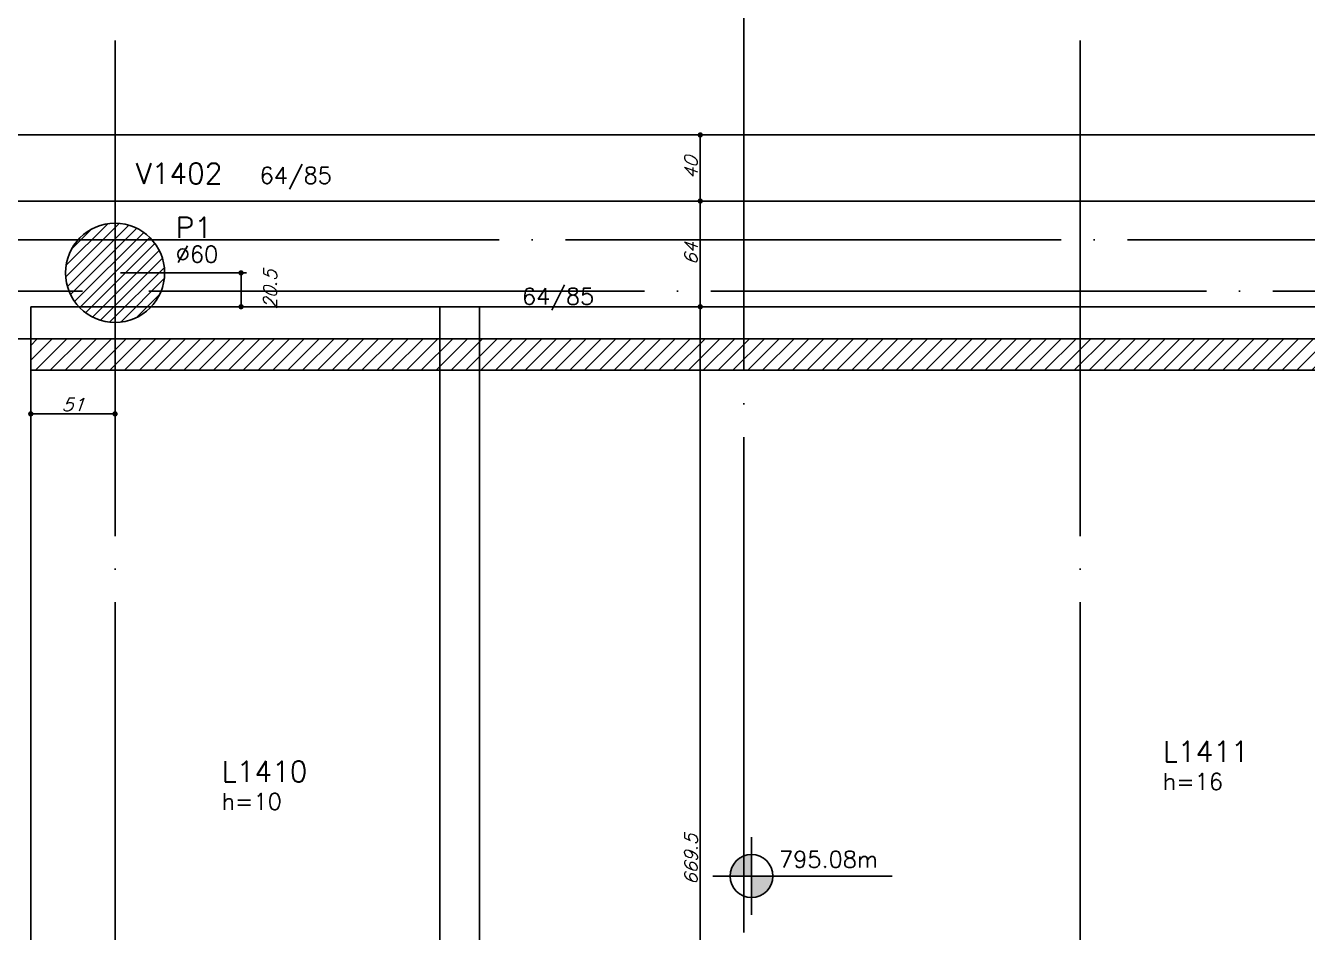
# Model space of a CAD drawing. Header units: millimetres. Extents: x -2290 to 5505, y -2157 to 2343.
# Drawn here: x -1144 to -368, y 955 to 1504 of the extents above; entities that cross this region are included whole.
import ezdxf
from ezdxf.enums import TextEntityAlignment as Align

# ---------------------------------------------------------------- set-up
doc = ezdxf.new("R2010")
doc.units = ezdxf.units.MM
doc.header["$LTSCALE"] = 50
doc.linetypes.add('EIXO', pattern=[6.8, 6, -0.4, 0, -0.4])
for name, color, linetype in [('242', 3, 'Continuous'), ('F-COTAS', 106, 'Continuous'), ('F-EIXO', 12, 'EIXO'), ('F-LAJES', 3, 'Continuous'), ('F-LAJES-DIM', 2, 'Continuous'), ('F-LAJES-NOME', 4, 'Continuous'), ('F-MURETA', 91, 'Continuous'), ('F-NÍVEL-PLANTA', 2, 'Continuous'), ('F-PILARES-DIM', 172, 'Continuous'), ('F-PILARES-HACH', 174, 'Continuous'), ('F-PILARES-NOME', 170, 'Continuous'), ('F-PILARES-S', 170, 'Continuous'), ('F-TEXTO', 6, 'Continuous'), ('F-VIGAS', 3, 'Continuous'), ('F-VIGAS-DIM', 2, 'Continuous'), ('F-VIGAS-NOME', 4, 'Continuous')]:
    doc.layers.add(name, color=color, linetype=linetype)
doc.styles.add('CP-TEXT-INCL', font='simplex.shx', dxfattribs={"oblique": 20})
doc.styles.add('MCP', font='simplex.shx')
doc.styles.add('ROMANS', font='simplex.shx')
doc.dimstyles.new('CP-COTAS-50', dxfattribs={"dimscale": 0.64, "dimtxt": 12.5, "dimasz": 5, "dimexe": 5, "dimexo": 5, "dimgap": 2.5, "dimtad": 1, "dimdec": 1, "dimdsep": 46, "dimtxsty": 'CP-TEXT-INCL', "dimblk1": 'DOT', "dimblk2": 'DOT', "dimsah": 1, "dimcen": 9, "dimclrd": 256, "dimclre": 256, "dimclrt": 256, "dimadec": 0, "dimazin": 0, "dimtfac": 1, "dimtdec": 1, "dimtmove": 2, "dimatfit": 3, "dimldrblk": 'DOT', "dimfxl": 0, "dimtolj": 1, "dimarcsym": 0})

# ---------------------------------------------------------------- blocks, each defined once
blk = doc.blocks.new('Nível - Planta')
at = {"layer": 'F-NÍVEL-PLANTA'}
h = blk.add_hatch(color=71, dxfattribs=at)
h.paths.add_polyline_path([(0, 0), (0, 0.26, 0.414214), (-0.26, 0)])
h.paths.add_polyline_path([(0.26, 0), (0, 0), (0, -0.26, 0.414214)])
for p, q in [((0, -0.469), (0, 0.469)), ((-0.469, 0), (1.704, 0))]:
    blk.add_line(p, q, dxfattribs=at)
blk.add_circle((0, 0), 0.26, dxfattribs=at)
at = {"layer": 'F-TEXTO', "color": 3, "style": 'MCP'}
blk.add_attdef('NÍVEL', (0.333, 0.102), '', height=0.2, dxfattribs=at)
blk = doc.blocks.new('*U41')
at = {"layer": 'F-EIXO'}
blk.add_line((0, 0), (5086.35, 0), dxfattribs=at)
at = {"layer": 'F-TEXTO', "style": 'ROMANS'}
blk.add_attdef('EIXO', text='', height=17.5, dxfattribs=at).set_placement((-28.21, 0), align=Align.MIDDLE_CENTER)
blk = doc.blocks.new('*U45')
at = {"layer": 'F-EIXO'}
blk.add_line((0, 0), (5174.35, 0), dxfattribs=at)
at = {"layer": 'F-TEXTO', "style": 'ROMANS'}
blk.add_attdef('EIXO', text='', height=17.5, dxfattribs=at).set_placement((-28.21, 0), align=Align.MIDDLE_CENTER)
blk = doc.blocks.new('*U46')
at = {"layer": 'F-EIXO'}
blk.add_line((0, 0), (0, -2961.07), dxfattribs=at)
at = {"layer": 'F-TEXTO', "style": 'ROMANS'}
blk.add_attdef('EIXO', text='', height=17.5, rotation=360, dxfattribs=at).set_placement((0, 28.21), align=Align.MIDDLE_CENTER)
blk = doc.blocks.new('*U44')
at = {"layer": 'F-EIXO'}
blk.add_line((0, 0), (0, -2861.07), dxfattribs=at)
at = {"layer": 'F-TEXTO', "style": 'ROMANS'}
blk.add_attdef('EIXO', text='', height=17.5, rotation=360, dxfattribs=at).set_placement((0, 28.21), align=Align.MIDDLE_CENTER)
blk = doc.blocks.new('*U31')
at = {"layer": 'F-EIXO'}
blk.add_line((0, 0), (0, -2861.07), dxfattribs=at)
at = {"layer": 'F-TEXTO', "style": 'ROMANS'}
blk.add_attdef('EIXO', text='', height=17.5, rotation=360, dxfattribs=at).set_placement((0, 28.21), align=Align.MIDDLE_CENTER)
blk = doc.blocks.new('_DOT')
at = {"color": 0, "linetype": 'ByBlock'}
blk.add_line((-0.5, 0), (-1, 0), dxfattribs=at)
at = {"color": 0, "linetype": 'ByBlock', "const_width": 0.5}
blk.add_lwpolyline([(-0.25, 0, 1), (0.25, 0, 1)], format="xyb", close=True, dxfattribs=at)
blk = doc.blocks.new('*D109')
at = {"layer": 'DEFPOINTS', "color": 0, "linetype": 'Continuous', "transparency": 16777216}
for p in [(-735.87, 1334), (-735.87, 1334), (-735.87, 664.5)]:
    blk.add_point(p, dxfattribs=at)
at = {"layer": 'F-COTAS', "linetype": 'Continuous', "lineweight": -2, "transparency": 16777216}
blk.add_line((-735.87, 667.7), (-735.87, 1330.8), dxfattribs=at)
at = {"layer": 'F-COTAS', "linetype": 'Continuous', "lineweight": -2, "transparency": 16777216, "xscale": 3.2, "yscale": 3.2, "zscale": 3.2}
for p, rotation in [((-735.87, 1334), 90), ((-735.87, 664.5), 270)]:
    blk.add_blockref('_DOT', p, dxfattribs=dict(at, rotation=rotation))
at = {"layer": 'F-COTAS', "linetype": 'Continuous', "transparency": 16777216, "insert": (-741.47, 999.25), "char_height": 8, "attachment_point": 5, "rotation": 90, "style": 'CP-TEXT-INCL'}
blk.add_mtext('\\A1;669.5', dxfattribs=at)
blk = doc.blocks.new('*D110')
at = {"layer": 'DEFPOINTS', "color": 0, "linetype": 'Continuous', "transparency": 16777216}
for p in [(-735.87, 1398), (-735.87, 1398), (-735.87, 1334)]:
    blk.add_point(p, dxfattribs=at)
at = {"layer": 'F-COTAS', "linetype": 'Continuous', "lineweight": -2, "transparency": 16777216}
blk.add_line((-735.87, 1337.2), (-735.87, 1394.8), dxfattribs=at)
at = {"layer": 'F-COTAS', "linetype": 'Continuous', "lineweight": -2, "transparency": 16777216, "xscale": 3.2, "yscale": 3.2, "zscale": 3.2}
for p, rotation in [((-735.87, 1398), 90), ((-735.87, 1334), 270)]:
    blk.add_blockref('_DOT', p, dxfattribs=dict(at, rotation=rotation))
at = {"layer": 'F-COTAS', "linetype": 'Continuous', "transparency": 16777216, "insert": (-741.47, 1366), "char_height": 8, "attachment_point": 5, "rotation": 90, "style": 'CP-TEXT-INCL'}
blk.add_mtext('\\A1;64', dxfattribs=at)
blk = doc.blocks.new('*D111')
at = {"layer": 'DEFPOINTS', "color": 0, "linetype": 'Continuous', "transparency": 16777216}
for p in [(-735.87, 1438), (-735.87, 1438), (-735.87, 1398)]:
    blk.add_point(p, dxfattribs=at)
at = {"layer": 'F-COTAS', "linetype": 'Continuous', "lineweight": -2, "transparency": 16777216}
blk.add_line((-735.87, 1401.2), (-735.87, 1434.8), dxfattribs=at)
at = {"layer": 'F-COTAS', "linetype": 'Continuous', "lineweight": -2, "transparency": 16777216, "xscale": 3.2, "yscale": 3.2, "zscale": 3.2}
for p, rotation in [((-735.87, 1438), 90), ((-735.87, 1398), 270)]:
    blk.add_blockref('_DOT', p, dxfattribs=dict(at, rotation=rotation))
at = {"layer": 'F-COTAS', "linetype": 'Continuous', "transparency": 16777216, "insert": (-741.47, 1418), "char_height": 8, "attachment_point": 5, "rotation": 90, "style": 'CP-TEXT-INCL'}
blk.add_mtext('\\A1;40', dxfattribs=at)
blk = doc.blocks.new('*D226')
at = {"layer": 'DEFPOINTS', "color": 0, "linetype": 'Continuous', "transparency": 16777216}
for p in [(-1090, 1354.5), (-1141, 1334), (-1141, 1269.12)]:
    blk.add_point(p, dxfattribs=at)
at = {"layer": 'F-COTAS', "linetype": 'Continuous', "lineweight": -2, "transparency": 16777216}
for p, q in [((-1090, 1351.3), (-1090, 1265.92)), ((-1141, 1330.8), (-1141, 1265.92)), ((-1093.2, 1269.12), (-1137.8, 1269.12))]:
    blk.add_line(p, q, dxfattribs=at)
at = {"layer": 'F-COTAS', "linetype": 'Continuous', "lineweight": -2, "transparency": 16777216, "xscale": 3.2, "yscale": 3.2, "zscale": 3.2, "rotation": 180}
blk.add_blockref('_DOT', (-1141, 1269.12), dxfattribs=at)
at = {"layer": 'F-COTAS', "linetype": 'Continuous', "lineweight": -2, "transparency": 16777216, "xscale": 3.2, "yscale": 3.2, "zscale": 3.2}
blk.add_blockref('_DOT', (-1090, 1269.12), dxfattribs=at)
at = {"layer": 'F-COTAS', "linetype": 'Continuous', "transparency": 16777216, "insert": (-1115.5, 1274.72), "char_height": 8, "attachment_point": 5, "style": 'CP-TEXT-INCL'}
blk.add_mtext('\\A1;51', dxfattribs=at)
blk = doc.blocks.new('*D227')
at = {"layer": 'DEFPOINTS', "color": 0, "linetype": 'Continuous', "transparency": 16777216}
for p in [(-1090, 1354.5), (-1119.7, 1334), (-1013.75, 1334)]:
    blk.add_point(p, dxfattribs=at)
at = {"layer": 'F-COTAS', "linetype": 'Continuous', "lineweight": -2, "transparency": 16777216}
for p, q in [((-1086.8, 1354.5), (-1010.55, 1354.5)), ((-1013.75, 1351.3), (-1013.75, 1337.2)), ((-1116.5, 1334), (-1010.55, 1334))]:
    blk.add_line(p, q, dxfattribs=at)
at = {"layer": 'F-COTAS', "linetype": 'Continuous', "lineweight": -2, "transparency": 16777216, "xscale": 3.2, "yscale": 3.2, "zscale": 3.2}
for p, rotation in [((-1013.75, 1354.5), 90), ((-1013.75, 1334), 270)]:
    blk.add_blockref('_DOT', p, dxfattribs=dict(at, rotation=rotation))
at = {"layer": 'F-COTAS', "linetype": 'Continuous', "transparency": 16777216, "insert": (-996.15, 1344.25), "char_height": 8, "attachment_point": 5, "rotation": 90, "style": 'CP-TEXT-INCL'}
blk.add_mtext('\\A1;20.5', dxfattribs=at)
blk = doc.blocks.new('*D275')
at = {"layer": 'DEFPOINTS', "color": 0, "transparency": 16777216}
for p in [(3070, 1784.04), (-1605, 1438), (3070, 1438)]:
    blk.add_point(p, dxfattribs=at)
at = {"layer": 'F-COTAS', "lineweight": -2, "transparency": 16777216}
for p, q in [((-1605, 1441.2), (-1605, 1787.24)), ((-1601.8, 1784.04), (3066.8, 1784.04)), ((3070, 1441.2), (3070, 1787.24))]:
    blk.add_line(p, q, dxfattribs=at)
at = {"layer": 'F-COTAS', "lineweight": -2, "transparency": 16777216, "xscale": 3.2, "yscale": 3.2, "zscale": 3.2, "rotation": 180}
blk.add_blockref('_DOT', (-1605, 1784.04), dxfattribs=at)
at = {"layer": 'F-COTAS', "lineweight": -2, "transparency": 16777216, "xscale": 3.2, "yscale": 3.2, "zscale": 3.2}
blk.add_blockref('_DOT', (3070, 1784.04), dxfattribs=at)
at = {"layer": 'F-COTAS', "transparency": 16777216, "insert": (732.5, 1789.64), "char_height": 8, "attachment_point": 5, "style": 'CP-TEXT-INCL'}
blk.add_mtext('\\A1;4675', dxfattribs=at)

msp = doc.modelspace()

# ---------------------------------------------------------------- hatches: boundary and pattern name
at = {"layer": 'F-MURETA'}
h = msp.add_hatch(dxfattribs=at)
h.set_pattern_fill('ANSI31', color=1, scale=2)
h.paths.add_polyline_path([(1109, 1295.5), (1109, 1314.5), (-1141, 1314.5), (-1141, 1295.5)])
at = {"layer": 'F-PILARES-HACH', "linetype": 'Continuous'}
h = msp.add_hatch(dxfattribs=at)
h.set_pattern_fill('ANSI31', color=256, scale=1.5, style=0)
edge = h.paths.add_edge_path()
edge.add_arc((-1090, 1354.5), 30, 0, 360)

# ---------------------------------------------------------------- linework, layer by layer
at = {"layer": '242', "linetype": 'Continuous'}
msp.add_line((-1090, 1354.5), (-1090, 1354.5), dxfattribs=at)
at = {"layer": 'F-LAJES', "linetype": 'Continuous'}
msp.add_line((-1200, 1438), (1081, 1438), dxfattribs=at)
at = {"layer": 'F-MURETA', "color": 2}
for p, q in [((1109, 1314.5), (-1141, 1314.5)), ((1109, 1314.5), (-1141, 1314.5)), ((-1141, 1295.5), (-1141, 1314.5)), ((1109, 1295.5), (-1141, 1295.5))]:
    msp.add_line(p, q, dxfattribs=at)
at = {"layer": 'F-PILARES-S', "linetype": 'Continuous'}
msp.add_circle((-1090, 1354.5), 30, dxfattribs=at)
at = {"layer": 'F-VIGAS'}
for points in [[(-1089.995, 1398), (-1160, 1398)], [(-881.5, 1398), (-1089.995, 1398)], [(-318.5, 1398), (-881.5, 1398)], [(-1141, 1305), (-1141, 1334)], [(-1141, 1334), (-1111.69, 1334)], [(-1068.31, 1334), (-893.5, 1334)], [(-893.5, 1334), (-893.5, 664.5)], [(-869.5, 1334), (-893.5, 1334)], [(-869.5, 1334), (-358, 1334)], [(-869.5, 664.5), (-869.5, 1334)], [(-1141, 1314.5), (-1160, 1314.5)], [(-1141, 697.5), (-1141, 1305)]]:
    msp.add_lwpolyline(points, dxfattribs=at)

# ---------------------------------------------------------------- block references
at = {"layer": 'F-EIXO', "linetype": 'Continuous'}
for name, p in [('*U46', (-709.5, 1935.283)), ('*U31', (-1090, 1835.283)), ('*U44', (-506, 1835.283)), ('*U45', (-1837.782, 1374.5)), ('*U41', (-1749.828, 1343.5))]:
    msp.add_blockref(name, p, dxfattribs=at)
at = {"layer": 'F-NÍVEL-PLANTA', "linetype": 'Continuous', "xscale": 50, "yscale": 50, "zscale": 50}
msp.add_blockref('Nível - Planta', (-704.87, 989.32), dxfattribs=at).add_auto_attribs({'NÍVEL': '795.08m'})

# ---------------------------------------------------------------- texts
at = {"layer": 'F-LAJES-DIM', "linetype": 'Continuous', "style": 'MCP'}
for s, p in [('h=16', (-455.978, 1041.519)), ('h=10', (-1025.523, 1029.448))]:
    msp.add_text(s, height=10, dxfattribs=at).set_placement(p)
at = {"layer": 'F-LAJES-NOME', "linetype": 'Continuous', "style": 'MCP'}
for s, p in [('L1411', (-455.978, 1058.519)), ('L1410', (-1025.523, 1046.448))]:
    msp.add_text(s, height=12.5, dxfattribs=at).set_placement(p)
at = {"layer": 'F-PILARES-DIM', "linetype": 'Continuous', "style": 'MCP'}
msp.add_text('%%c60', height=10, dxfattribs=at).set_placement((-1053.288, 1360.781))
at = {"layer": 'F-PILARES-NOME', "linetype": 'Continuous', "style": 'MCP'}
msp.add_text('P1', height=12.5, dxfattribs=at).set_placement((-1053.288, 1375.781))
at = {"layer": 'F-VIGAS-DIM', "linetype": 'Continuous', "style": 'MCP'}
for p in [(-1002.495, 1408.493), (-843.752, 1335.273)]:
    msp.add_text('64/85', height=10, dxfattribs=at).set_placement(p)
at = {"layer": 'F-VIGAS-NOME', "linetype": 'Continuous', "style": 'MCP'}
msp.add_text('V1402', height=12.5, dxfattribs=at).set_placement((-1077.495, 1408.493))

# ---------------------------------------------------------------- dimensions: what is measured, and where the dimension line sits
at = {"layer": 'F-COTAS'}
dim = msp.add_linear_dim(base=(3070, 1784.04), p1=(-1605, 1438), p2=(3070, 1438), dimstyle='CP-COTAS-50', override={"dimfxl": 7.5}, dxfattribs=at)
dim.commit()
dim.dimension.update_dxf_attribs({"geometry": '*D275', "text_midpoint": (732.5, 1789.64)})
at = {"layer": 'F-COTAS', "linetype": 'Continuous'}
for base, p1, p2, angle, picture, middle in [((-735.875, 1438), (-735.875, 1398), (-735.875, 1438), 270, '*D111', (-741.475, 1418)), ((-735.875, 1398), (-735.875, 1334), (-735.875, 1398), 270, '*D110', (-741.475, 1366)), ((-1013.747, 1334), (-1090, 1354.5), (-1119.698, 1334), 90, '*D227', (-996.147, 1344.25)), ((-735.875, 1334), (-735.875, 664.5), (-735.875, 1334), 270, '*D109', (-741.475, 999.25))]:
    dim = msp.add_linear_dim(base=base, p1=p1, p2=p2, angle=angle, dimstyle='CP-COTAS-50', dxfattribs=at)
    dim.commit()
    dim.dimension.update_dxf_attribs({"geometry": picture, "text_midpoint": middle})
dim = msp.add_linear_dim(base=(-1141, 1269.117), p1=(-1090, 1354.5), p2=(-1141, 1334), dimstyle='CP-COTAS-50', dxfattribs=at)
dim.commit()
dim.dimension.update_dxf_attribs({"geometry": '*D226', "text_midpoint": (-1115.5, 1274.717)})

doc.saveas('drawing.dxf')
